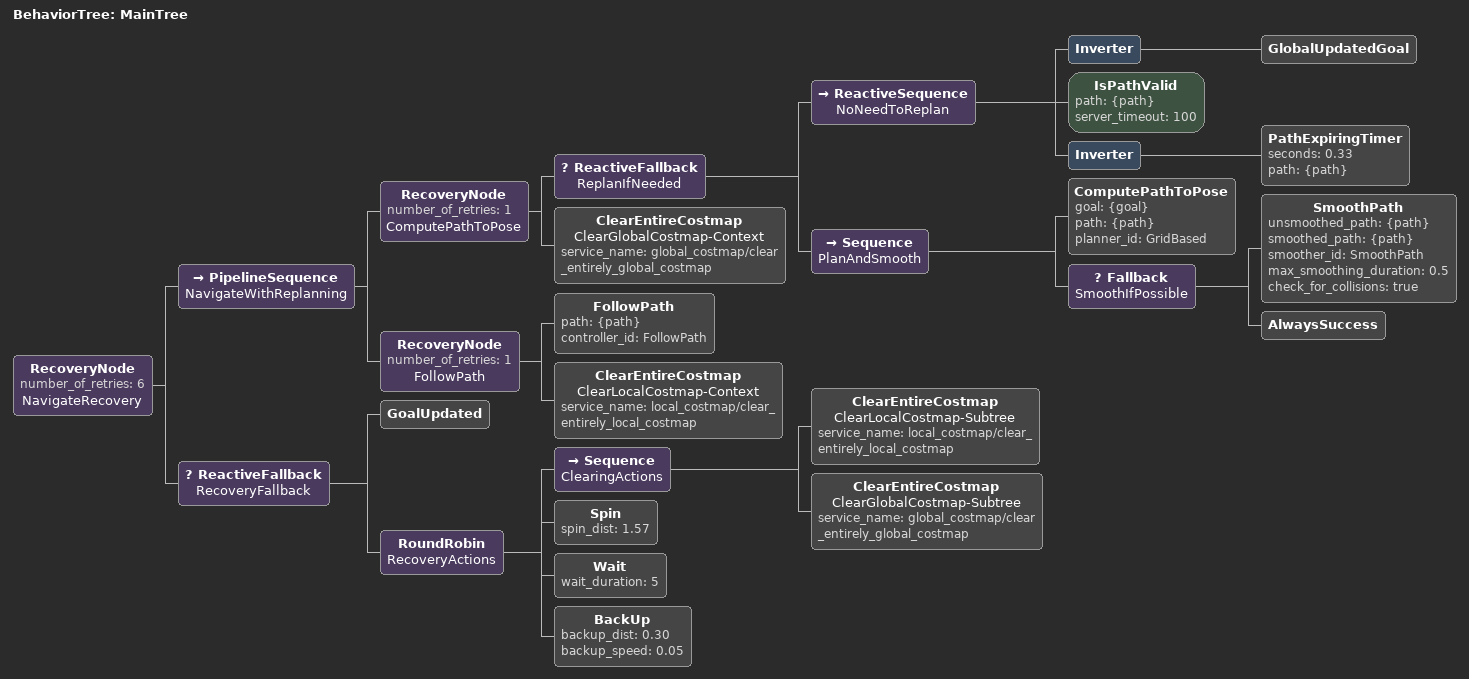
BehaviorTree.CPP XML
<root main_tree_to_execute="MainTree">
  <BehaviorTree ID="MainTree">
    <RecoveryNode number_of_retries="6" name="NavigateRecovery">
      <PipelineSequence name="NavigateWithReplanning">
        <RecoveryNode number_of_retries="1" name="ComputePathToPose">
          <ReactiveFallback name="ReplanIfNeeded">
            <ReactiveSequence name="NoNeedToReplan">
              <Inverter>
                <GlobalUpdatedGoal/>
              </Inverter>
              <IsPathValid path="{path}" server_timeout="100"/>
              <Inverter>
                <PathExpiringTimer seconds="0.33" path="{path}"/>
              </Inverter>
            </ReactiveSequence>
            <Sequence name="PlanAndSmooth">
              <ComputePathToPose goal="{goal}" path="{path}" planner_id="GridBased"/>
              <Fallback name="SmoothIfPossible">
                <SmoothPath unsmoothed_path="{path}" smoothed_path="{path}"
                            smoother_id="SmoothPath"
                            max_smoothing_duration="0.5"
                            check_for_collisions="true"/>
                <AlwaysSuccess/>
              </Fallback>
            </Sequence>
          </ReactiveFallback>
          <ClearEntireCostmap name="ClearGlobalCostmap-Context" service_name="global_costmap/clear_entirely_global_costmap"/>
        </RecoveryNode>
        <RecoveryNode number_of_retries="1" name="FollowPath">
          <FollowPath path="{path}" controller_id="FollowPath"/>
          <ClearEntireCostmap name="ClearLocalCostmap-Context" service_name="local_costmap/clear_entirely_local_costmap"/>
        </RecoveryNode>
      </PipelineSequence>
      <ReactiveFallback name="RecoveryFallback">
        <GoalUpdated/>
        <RoundRobin name="RecoveryActions">
          <Sequence name="ClearingActions">
            <ClearEntireCostmap name="ClearLocalCostmap-Subtree" service_name="local_costmap/clear_entirely_local_costmap"/>
            <ClearEntireCostmap name="ClearGlobalCostmap-Subtree" service_name="global_costmap/clear_entirely_global_costmap"/>
          </Sequence>
          <!-- Spin/BackUp 은 command_manager 의 auto 모드가 각각 spin(제자리회전)과
               normal 후진으로 실행한다. backup_speed 는 min_linear_x(-0.15) 이내. -->
          <Spin spin_dist="1.57"/>
          <Wait wait_duration="5"/>
          <BackUp backup_dist="0.30" backup_speed="0.05"/>
        </RoundRobin>
      </ReactiveFallback>
    </RecoveryNode>
  </BehaviorTree>
</root>
